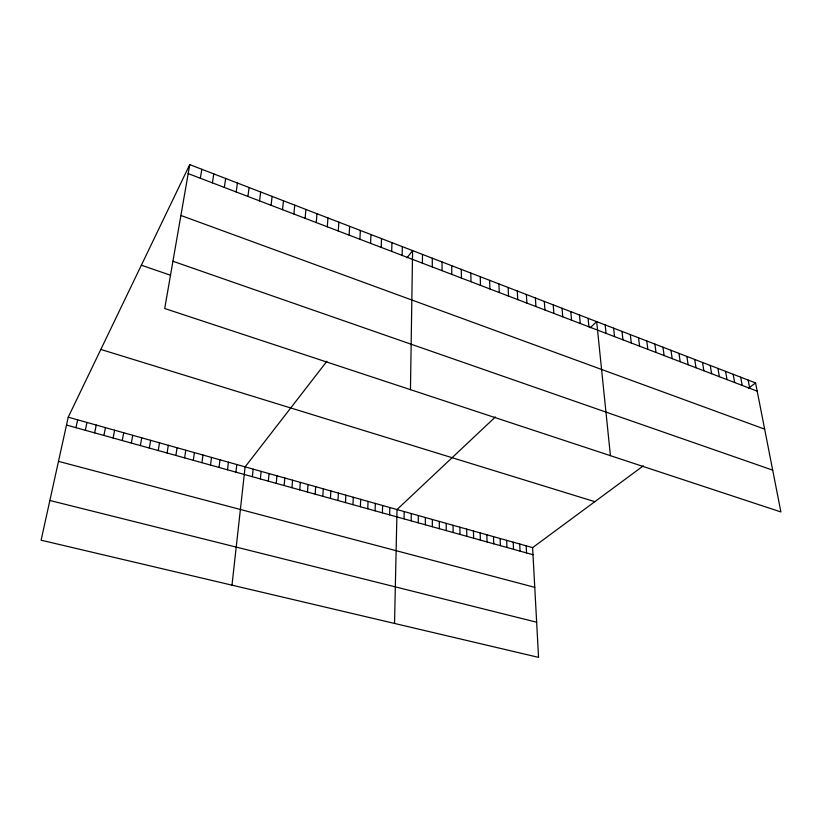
<?xml version="1.0" encoding="UTF-8"?>
<svg xmlns="http://www.w3.org/2000/svg" width="822" height="822" viewBox="0 0 822 822"><rect width="100%" height="100%" fill="white"/><g stroke="black" fill="none" stroke-linecap="round" stroke-linejoin="round"><path stroke-width="1.23" d="M432.28 266.924L432.3 258.211M432.331 526.738L432.351 519.463M425.323 524.785L425.364 517.5M422.405 263.153L422.477 254.419M418.264 522.823L418.336 515.528M411.175 520.85L411.277 513.545M410.455 389.659L412.593 250.607L407.044 257.769M404.044 518.867L404.167 511.551M402.122 255.395L402.318 246.641M394.529 623.446L397.026 509.537L495.399 416.939M389.649 514.87L389.844 507.523M391.693 251.409L391.95 242.644M382.394 512.856L382.62 505.489M375.099 510.822L375.346 503.454M381.192 247.391L381.511 238.616M367.753 508.787L368.04 501.399M360.375 506.732L360.694 499.334M370.588 243.343L370.979 234.547M352.946 504.667L353.296 497.259M345.476 502.591L345.857 495.173M359.913 239.253L360.355 230.458M337.965 500.506L338.387 493.066M349.134 235.143L349.648 226.317M330.413 498.409L330.855 490.95M322.81 496.293L323.293 488.833M338.274 230.982L338.849 222.156M315.165 494.166L315.679 486.696M307.479 492.029L308.024 484.538M327.31 226.79L327.957 217.953M299.742 489.881L300.328 482.38M316.265 222.567L316.973 213.72M291.954 487.713L292.581 480.202M284.135 485.535L284.792 478.014M305.116 218.313L305.907 209.446M276.254 483.346L276.952 475.815M293.875 214.008L294.738 205.13M268.332 481.147L269.061 473.595M260.369 478.928L261.129 471.366M282.532 209.672L283.467 200.784M252.344 476.709L253.155 469.126M231.989 585.161L245.12 466.875L326.899 361.259M271.096 205.305L272.103 196.407M235.914 472.136L236.798 464.533M259.567 200.897L260.646 191.978M227.509 469.804L228.424 462.18M219.042 467.441L219.998 459.817M247.925 196.448L249.087 187.519M210.514 465.077L211.521 457.433M201.945 462.694L202.993 455.039M236.191 191.958L237.424 183.018M193.314 460.299L194.403 452.624M184.631 457.885L185.762 450.199M224.344 187.426L225.66 178.487M175.898 455.45L177.069 447.754M212.395 182.864L213.792 173.904M167.102 453.004L168.315 445.298M158.245 450.548L159.509 442.822M200.342 178.251L201.822 169.291M149.337 448.072L150.642 440.335M140.377 445.575L141.723 437.828M189.748 164.626L164.708 308.517L780.9 511.952L755.582 382.939L189.748 164.626L68.236 417.186L41.1 540.198L538.554 657.374L532.615 547.627L643.359 465.838M131.345 443.068L132.743 435.3M122.262 440.541L123.711 432.762M113.128 438.003L114.618 430.214M103.921 435.444L105.463 427.635M94.664 432.875L96.246 425.056M85.334 430.276L86.968 422.446M75.953 427.666L77.638 419.826M590.165 327.752L596.669 321.628L610.427 455.676M748.431 388.231L755.582 382.939M49.865 500.485L536.653 622.223M58.485 461.368L534.762 587.35M66.5 425.046L532.995 554.716M68.236 417.186L532.615 547.627M100.829 349.442L594.83 501.677M141.353 265.218L170.596 275.247M172.928 261.252L772.701 470.163M180.902 215.467L764.645 429.135M188.187 173.606L757.196 391.149M748.154 380.072L749.736 388.292M740.673 377.195L742.215 385.426M733.142 374.287L734.652 382.528M725.559 371.359L727.038 379.62M717.925 368.41L719.373 376.692M710.239 365.451L711.647 373.733M702.491 362.461L703.868 370.763M694.693 359.45L696.039 367.763M686.843 356.419L688.148 364.752M678.931 353.368L680.205 361.711M670.968 350.295L672.201 358.659M662.953 347.203L664.145 355.577M654.867 344.089L656.028 352.474M646.739 340.945L647.849 349.34M638.54 337.78L639.619 346.196M630.289 334.595L631.327 343.021M621.977 331.389L622.973 339.835M613.602 328.163L614.548 336.609M605.167 324.906L606.071 333.372M588.1 318.33L588.932 326.817M579.479 315.001L580.26 323.508M570.797 311.651L571.537 320.169M562.043 308.271L562.731 316.799M553.227 304.87L553.874 313.418M544.339 301.438L544.945 309.997M535.389 297.985L535.944 306.565M526.368 294.512L526.881 303.092M517.285 290.998L517.747 299.598M526.183 545.818L526.542 552.929M508.13 287.474L508.541 296.084M519.72 544L520.049 551.12M513.216 542.181L513.524 549.302M498.903 283.909L499.262 292.54M506.681 540.342L506.958 547.483M500.105 538.492L500.362 545.644M489.604 280.323L489.912 288.964M493.498 536.643L493.724 543.804M480.243 276.706L480.49 285.357M486.85 534.773L487.056 541.945M480.171 532.892L480.346 540.085M470.8 273.068L471.006 281.73M473.451 531.012L473.606 538.204M466.691 529.111L466.814 536.324M461.286 269.4L461.43 278.072M459.899 527.2L460.001 534.423M451.699 265.691L451.792 274.384M453.066 525.279L453.138 532.522M446.202 523.357L446.243 530.601M442.041 261.971L442.072 270.674M439.297 521.415L439.308 528.68"/></g></svg>
